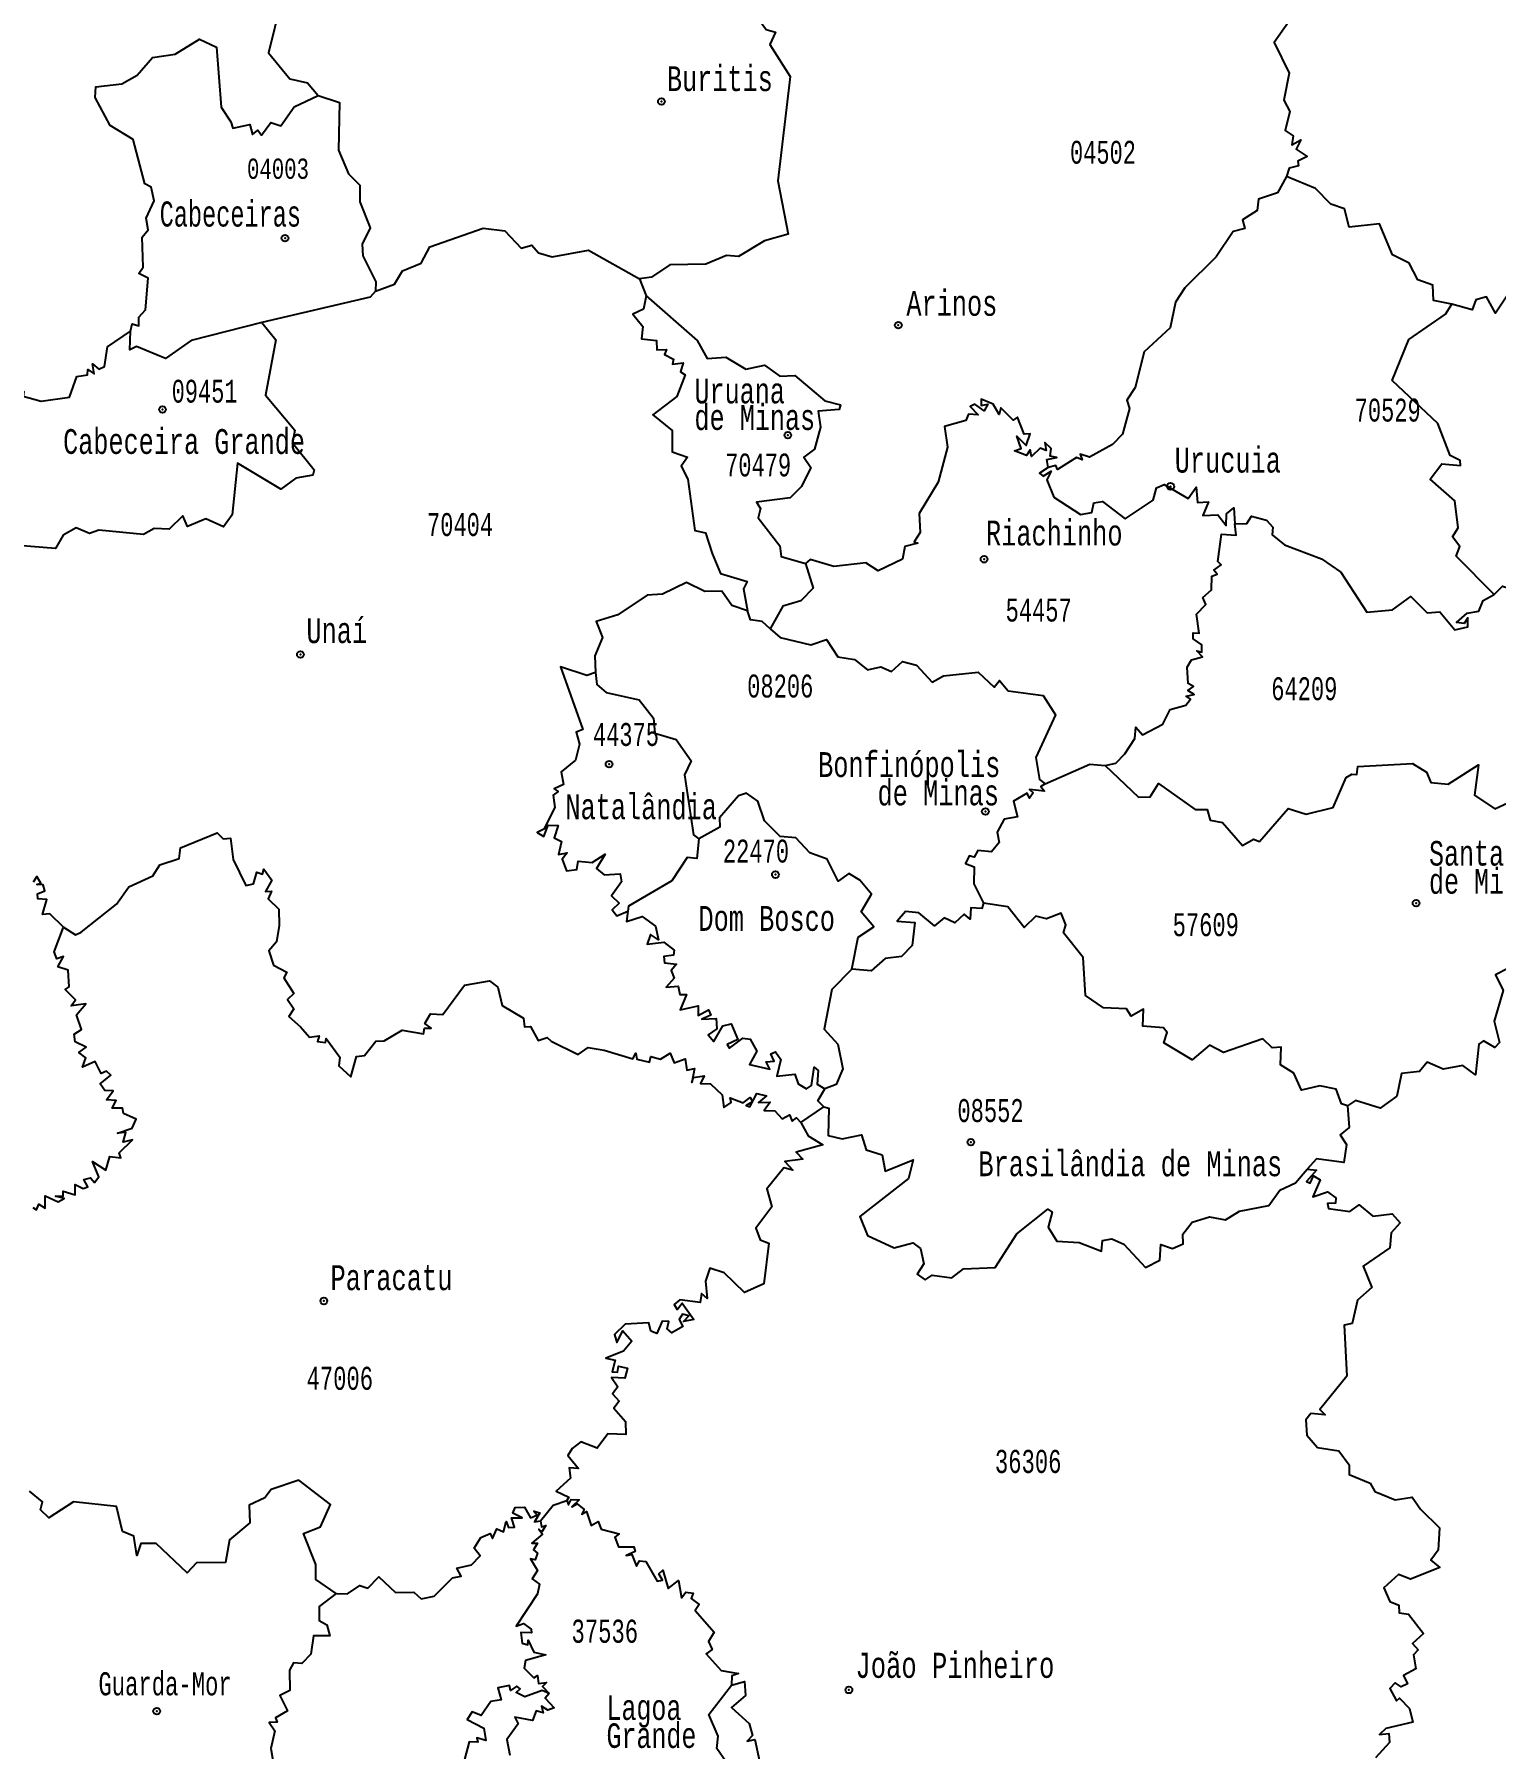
# Model space of a CAD drawing. Header units: millimetres. Extents: x 9851 to 10267, y 23387 to 23778.
# Drawn here: x 10118.13 to 10137.68, y 23546.58 to 23569.51 of the extents above; entities that cross this region are included whole.
import ezdxf
from ezdxf.enums import TextEntityAlignment as Align

# ---------------------------------------------------------------- set-up
doc = ezdxf.new("R2010")
doc.units = ezdxf.units.MM
doc.layers.add('3', color=7, linetype='Continuous')
doc.styles.add('MONOTXT', font='MONOTXT', dxfattribs={"height": 0.2})

# ---------------------------------------------------------------- blocks, each defined once
blk = doc.blocks.new('SEDE')
at = {"layer": '3', "color": 7, "linetype": 'Continuous'}
blk.add_circle((0, 0), 0.00451, dxfattribs=at)

msp = doc.modelspace()

# ---------------------------------------------------------------- linework, layer by layer
at = {"color": 7, "linetype": 'Continuous'}
for p, q in [((10126.225, 23566.246), (10126.315, 23566.015)), ((10128.384, 23554.96), (10128.692, 23555.168))]:
    msp.add_line(p, q, dxfattribs=at)
for points in [[(10122.02, 23571.943), (10122.397, 23571.531), (10122.277, 23571.329), (10122.062, 23571.182), (10122.262, 23571.065), (10121.637, 23570.681), (10121.463, 23570.397), (10121.428, 23569.934), (10121.266, 23569.269), (10121.548, 23568.917), (10121.786, 23568.865), (10121.93, 23568.695)], [(10133.215, 23570.765), (10133.399, 23570.393), (10134.089, 23570.584), (10134.746, 23570.372), (10134.868, 23569.794), (10134.908, 23569.675), (10134.713, 23569.405), (10134.915, 23568.996), (10134.845, 23568.633), (10134.923, 23568.481), (10134.86, 23568.229), (10134.967, 23568.157), (10134.949, 23568.036), (10135.073, 23568.104), (10135.008, 23567.977), (10135.154, 23567.881), (10135.032, 23567.818), (10135.042, 23567.754), (10134.915, 23567.725), (10134.88, 23567.611)], [(10127.877, 23570.668), (10127.802, 23570.398), (10127.881, 23570.345), (10127.964, 23570.392), (10127.933, 23570.172), (10128.003, 23570.039), (10127.931, 23570.039), (10128.038, 23569.965), (10127.903, 23569.857), (10127.933, 23569.752), (10127.821, 23569.713), (10127.922, 23569.577), (10128.046, 23569.544), (10127.971, 23569.378), (10128.24, 23568.952), (10128.076, 23567.556), (10128.213, 23566.842), (10127.897, 23566.75), (10127.55, 23566.542), (10127.39, 23566.555), (10127.112, 23566.441), (10126.63, 23566.432), (10126.385, 23566.266), (10126.225, 23566.246)], [(10119.417, 23565.546), (10119.442, 23565.644), (10119.532, 23565.613), (10119.532, 23565.733), (10119.62, 23565.828), (10119.656, 23566.252), (10119.531, 23566.317), (10119.588, 23566.399), (10119.574, 23566.802), (10119.656, 23566.898), (10119.63, 23567.057), (10119.737, 23567.285), (10119.696, 23567.47), (10119.611, 23567.515), (10119.453, 23568.106), (10119.148, 23568.296), (10118.946, 23568.669), (10118.955, 23568.814), (10119.301, 23568.851), (10119.506, 23568.967), (10119.714, 23569.206), (10120.016, 23569.25), (10120.34, 23569.448), (10120.57, 23569.342), (10120.632, 23568.541), (10120.762, 23568.344), (10120.785, 23568.259), (10121.013, 23568.308), (10121.051, 23568.174), (10121.123, 23568.234), (10121.169, 23568.164), (10121.295, 23568.336), (10121.431, 23568.292), (10121.608, 23568.545), (10121.93, 23568.695)], [(10121.93, 23568.695), (10122.213, 23568.601), (10122.199, 23567.966), (10122.332, 23567.65), (10122.485, 23567.497), (10122.484, 23567.275), (10122.625, 23566.924), (10122.517, 23566.707), (10122.524, 23566.55), (10122.702, 23566.202), (10122.695, 23566.077)], [(10134.88, 23567.611), (10134.758, 23567.393), (10134.507, 23567.31), (10134.486, 23567.159), (10134.292, 23567.032), (10134.324, 23566.919), (10134.167, 23566.879), (10133.939, 23566.537), (10133.52, 23566.125), (10133.395, 23565.931), (10133.324, 23565.587), (10132.975, 23565.269), (10132.856, 23564.791), (10132.745, 23564.623), (10132.778, 23564.509), (10132.688, 23564.165), (10132.554, 23564.029), (10132.243, 23563.86), (10132.122, 23563.898), (10132.146, 23563.822), (10132.073, 23563.854), (10131.815, 23563.695), (10131.796, 23563.745), (10131.69, 23563.721)], [(10137.09, 23565.906), (10136.844, 23565.955), (10136.837, 23566.157), (10136.635, 23566.232), (10136.522, 23566.453), (10136.298, 23566.567), (10136.124, 23566.979), (10135.72, 23566.934), (10135.657, 23567.178), (10135.473, 23567.242), (10135.269, 23567.453), (10134.88, 23567.611)], [(10122.695, 23566.077), (10122.948, 23566.172), (10123.055, 23566.349), (10123.304, 23566.452), (10123.422, 23566.67), (10124.135, 23566.922), (10124.423, 23566.884), (10124.645, 23566.656), (10124.788, 23566.695), (10124.876, 23566.592), (10125.06, 23566.536), (10125.545, 23566.628), (10126.225, 23566.246)], [(10138.434, 23566.337), (10138.098, 23566.166), (10138.025, 23566.013), (10137.941, 23565.976), (10137.843, 23566.039), (10137.675, 23565.783), (10137.553, 23566.002), (10137.413, 23565.962), (10137.361, 23565.828), (10137.09, 23565.906)], [(10122.695, 23566.077), (10122.625, 23565.999), (10121.175, 23565.659)], [(10126.315, 23566.015), (10126.281, 23565.84), (10126.137, 23565.773), (10126.27, 23565.606), (10126.254, 23565.443), (10126.453, 23565.418), (10126.456, 23565.293), (10126.589, 23565.297), (10126.561, 23565.232), (10126.679, 23565.169), (10126.666, 23565.103), (10126.809, 23565.118), (10126.773, 23565.001), (10126.835, 23564.961), (10126.724, 23564.672), (10126.405, 23564.425), (10126.663, 23564.217), (10126.665, 23563.93), (10126.87, 23563.859), (10126.785, 23563.739), (10126.874, 23563.563), (10126.968, 23562.876), (10127.107, 23562.848), (10127.197, 23562.568), (10127.31, 23562.303), (10127.665, 23562.197), (10127.618, 23562.097), (10127.67, 23561.805)], [(10126.315, 23566.015), (10126.997, 23565.417), (10127.13, 23565.178), (10127.38, 23565.196), (10127.65, 23565.037), (10127.897, 23565.087), (10128.102, 23564.943), (10128.302, 23564.953), (10128.703, 23564.614), (10128.913, 23564.56), (10128.896, 23564.495), (10128.615, 23564.473), (10128.649, 23564.26), (10128.565, 23563.965), (10128.426, 23563.857), (10128.518, 23563.718), (10128.391, 23563.465), (10128.241, 23563.314), (10127.79, 23563.258), (10127.845, 23563.172), (10127.815, 23563.045), (10128.103, 23562.672), (10128.119, 23562.528), (10128.445, 23562.435)], [(10137.659, 23562.023), (10137.149, 23562.536), (10137.199, 23562.662), (10137.1, 23562.793), (10137.174, 23562.914), (10137.129, 23563.276), (10136.8, 23563.563), (10136.957, 23563.768), (10137.206, 23563.748), (10137.203, 23563.812), (10137.07, 23563.881), (10136.904, 23564.307), (10136.293, 23564.883), (10136.517, 23565.432), (10137.005, 23565.773), (10137.09, 23565.906)], [(10117.666, 23564.436), (10117.658, 23564.496), (10117.772, 23564.531), (10117.764, 23564.63), (10117.991, 23564.735), (10117.983, 23564.676), (10118.222, 23564.608), (10118.601, 23564.662), (10118.699, 23564.937), (10118.845, 23564.958), (10118.848, 23565.03), (10118.933, 23564.975), (10118.912, 23565.106), (10118.995, 23565.036), (10119.069, 23565.07), (10119.11, 23565.335), (10119.417, 23565.546)], [(10121.175, 23565.659), (10121.362, 23565.427), (10121.223, 23564.688), (10121.618, 23564.218), (10121.583, 23564.051), (10121.874, 23563.689), (10121.856, 23563.616), (10121.631, 23563.577), (10121.427, 23563.431), (10120.848, 23563.776), (10120.78, 23563.087), (10120.663, 23562.925), (10120.427, 23563.032), (10120.181, 23562.931), (10120.117, 23563.072), (10119.935, 23562.897), (10119.736, 23562.904), (10119.594, 23562.823), (10118.993, 23562.882), (10118.87, 23562.838), (10118.691, 23562.913), (10118.52, 23562.813), (10118.415, 23562.635), (10117.919, 23562.678)], [(10121.175, 23565.659), (10120.228, 23565.418), (10119.887, 23565.179), (10119.499, 23565.337), (10119.411, 23565.295), (10119.417, 23565.546)], [(10131.69, 23563.721), (10131.675, 23563.829), (10131.81, 23563.856), (10131.719, 23563.873), (10131.733, 23563.976), (10131.648, 23564.056), (10131.664, 23563.947), (10131.583, 23563.978), (10131.468, 23563.868), (10131.45, 23563.958), (10131.403, 23563.881), (10131.24, 23563.944), (10131.331, 23563.976), (10131.273, 23564.141), (10131.4, 23564.013), (10131.451, 23564.17), (10131.37, 23564.164), (10131.284, 23564.394), (10131.222, 23564.355), (10131.057, 23564.52), (10131.035, 23564.427), (10130.956, 23564.567), (10130.794, 23564.634), (10130.798, 23564.55), (10130.885, 23564.567), (10130.837, 23564.48), (10130.712, 23564.567), (10130.647, 23564.536), (10130.755, 23564.424), (10130.627, 23564.433), (10130.592, 23564.351), (10130.305, 23564.27), (10130.344, 23563.992), (10130.219, 23563.524), (10129.966, 23563.106), (10129.981, 23562.849), (10129.9, 23562.725), (10129.949, 23562.707), (10129.774, 23562.663), (10129.742, 23562.492), (10129.42, 23562.34), (10129.252, 23562.443), (10128.825, 23562.396), (10128.508, 23562.491), (10128.445, 23562.435)], [(10137.659, 23562.023), (10137.77, 23562.131), (10137.968, 23562.071), (10138.427, 23562.143), (10138.484, 23562.376), (10138.757, 23562.473), (10139.062, 23562.773), (10139.036, 23562.856), (10139.002, 23562.767), (10138.959, 23562.79), (10138.905, 23563.073), (10139.015, 23563.205), (10139.295, 23563.148), (10139.71, 23563.269), (10139.722, 23563.379), (10139.544, 23563.388), (10139.758, 23563.464), (10139.661, 23563.519), (10139.725, 23563.634), (10139.647, 23563.743), (10139.71, 23563.848), (10139.847, 23563.575), (10139.948, 23563.564)], [(10131.69, 23563.721), (10131.575, 23563.645), (10131.627, 23563.606), (10131.731, 23563.673), (10131.675, 23563.555), (10131.768, 23563.325), (10132.125, 23563.092), (10132.278, 23563.12), (10132.303, 23563.249), (10132.417, 23563.264), (10132.722, 23563.035), (10133.097, 23563.283), (10133.142, 23563.447), (10133.242, 23563.492), (10133.565, 23563.304), (10133.67, 23563.455), (10133.689, 23563.254), (10133.837, 23563.263), (10133.759, 23563.077), (10133.961, 23563.088), (10134.071, 23562.943), (10134.078, 23563.102), (10134.174, 23563.179), (10134.189, 23562.967)], [(10132.453, 23559.733), (10132.597, 23559.766), (10132.717, 23559.892), (10132.85, 23560.094), (10132.865, 23560.245), (10132.955, 23560.143), (10133.227, 23560.288), (10133.324, 23560.484), (10133.535, 23560.542), (10133.595, 23560.62), (10133.538, 23560.663), (10133.643, 23560.683), (10133.56, 23560.736), (10133.635, 23560.79), (10133.563, 23560.832), (10133.549, 23561.05), (10133.609, 23561.147), (10133.758, 23561.187), (10133.681, 23561.266), (10133.748, 23561.25), (10133.749, 23561.346), (10133.632, 23561.427), (10133.632, 23561.507), (10133.712, 23561.505), (10133.677, 23561.759), (10133.801, 23561.889), (10133.76, 23561.98), (10133.875, 23562.084), (10133.882, 23562.267), (10133.951, 23562.294), (10133.906, 23562.349), (10134.008, 23562.416), (10133.961, 23562.462), (10134.011, 23562.828), (10134.205, 23562.815), (10134.189, 23562.967)], [(10134.189, 23562.967), (10134.347, 23562.973), (10134.411, 23563.067), (10134.612, 23563.017), (10134.697, 23562.92), (10134.688, 23562.821), (10134.852, 23562.684), (10135.349, 23562.498), (10135.606, 23562.319), (10135.955, 23561.783), (10136.297, 23561.817), (10136.544, 23561.996), (10136.759, 23561.775), (10136.932, 23561.791), (10137.129, 23561.547), (10137.305, 23561.588), (10137.305, 23561.709), (10137.257, 23561.633), (10137.154, 23561.645), (10137.298, 23561.77), (10137.453, 23561.797), (10137.512, 23561.942), (10137.659, 23562.023)], [(10128.445, 23562.435), (10128.547, 23562.107), (10128.383, 23561.937), (10128.145, 23561.866), (10127.973, 23561.56)], [(10127.67, 23561.805), (10127.459, 23561.874), (10127.328, 23562.064), (10127.098, 23562.06), (10126.857, 23562.18), (10126.532, 23562.027), (10126.329, 23562.012), (10125.938, 23561.75), (10125.645, 23561.659), (10125.732, 23561.444), (10125.627, 23561.202), (10125.639, 23560.98)], [(10127.973, 23561.56), (10127.867, 23561.659), (10127.71, 23561.681), (10127.67, 23561.805)], [(10127.973, 23561.56), (10128.107, 23561.444), (10128.52, 23561.348), (10128.726, 23561.421), (10128.879, 23561.189), (10129.1, 23561.152), (10129.274, 23561.015), (10129.454, 23561.054), (10129.596, 23560.992), (10129.742, 23561.125), (10129.931, 23561.074), (10130.142, 23560.847), (10130.294, 23560.932), (10130.757, 23560.981), (10130.97, 23560.783), (10131.04, 23560.869), (10131.156, 23560.732), (10131.624, 23560.672), (10131.789, 23560.41), (10131.528, 23559.842), (10131.576, 23559.545), (10131.652, 23559.489)], [(10125.639, 23560.98), (10125.521, 23560.938), (10125.168, 23561.054), (10125.469, 23560.216), (10125.378, 23560.179), (10125.425, 23560.021), (10125.372, 23559.807), (10125.177, 23559.648), (10125.209, 23559.482), (10125.086, 23559.423), (10125.138, 23559.386), (10125.072, 23559.336), (10125.092, 23559.172), (10124.948, 23558.884), (10124.856, 23558.839), (10124.945, 23558.783), (10125.005, 23558.938), (10125.14, 23558.933), (10125.084, 23558.766), (10125.184, 23558.719), (10125.144, 23558.545), (10125.26, 23558.566), (10125.194, 23558.48), (10125.251, 23558.324), (10125.387, 23558.341), (10125.407, 23558.455), (10125.594, 23558.436), (10125.765, 23558.549), (10125.652, 23558.354), (10125.755, 23558.271), (10125.967, 23558.287), (10125.985, 23558.18), (10125.853, 23557.991), (10125.956, 23557.893), (10125.862, 23557.805), (10125.925, 23557.721), (10126.072, 23557.784)], [(10125.639, 23560.98), (10125.657, 23560.816), (10125.779, 23560.711), (10126.223, 23560.613), (10126.415, 23560.365), (10126.433, 23560.167), (10126.717, 23560.083), (10126.919, 23559.795), (10126.829, 23559.609), (10126.948, 23558.805), (10127.02, 23558.754)], [(10131.652, 23559.489), (10132.251, 23559.751), (10132.453, 23559.733)], [(10132.453, 23559.733), (10132.901, 23559.312), (10133.058, 23559.315), (10133.169, 23559.491), (10133.656, 23559.146), (10133.82, 23559.146), (10133.86, 23559.002), (10134.024, 23558.972), (10134.289, 23558.664), (10134.437, 23558.75), (10134.518, 23558.717), (10134.902, 23559.157), (10135.142, 23559.084), (10135.505, 23559.17), (10135.679, 23559.573), (10135.755, 23559.617), (10135.822, 23559.614), (10135.834, 23559.719), (10136.563, 23559.76), (10136.754, 23559.644), (10136.811, 23559.506), (10137.044, 23559.483), (10137.447, 23559.742), (10137.393, 23559.335), (10137.666, 23559.155), (10138.13, 23559.368)], [(10131.652, 23559.489), (10131.593, 23559.453), (10131.644, 23559.391), (10131.443, 23559.411), (10131.493, 23559.369), (10131.444, 23559.295), (10131.409, 23559.362), (10131.229, 23559.256), (10131.28, 23559.048), (10131.102, 23559.015), (10131.011, 23558.841), (10131.038, 23558.705), (10130.932, 23558.578), (10130.75, 23558.597), (10130.704, 23558.51), (10130.636, 23558.527), (10130.588, 23558.423), (10130.702, 23558.379), (10130.696, 23558.15), (10130.826, 23557.892)], [(10129.068, 23557.009), (10129.152, 23557.436), (10129.359, 23557.576), (10129.193, 23557.777), (10129.329, 23558.013), (10129.172, 23558.202), (10129.028, 23558.288), (10128.882, 23558.185), (10128.737, 23558.479), (10128.506, 23558.567), (10128.318, 23558.768), (10128.106, 23558.783), (10127.898, 23558.995), (10127.807, 23559.257), (10127.659, 23559.362), (10127.55, 23559.326), (10127.296, 23559.036), (10127.302, 23558.909), (10127.02, 23558.754)], [(10118.522, 23557.57), (10118.685, 23557.471), (10118.758, 23557.504), (10119.232, 23557.881), (10119.397, 23558.113), (10119.716, 23558.257), (10119.812, 23558.403), (10120.07, 23558.492), (10120.086, 23558.631), (10120.577, 23558.833), (10120.659, 23558.751), (10120.757, 23558.76), (10120.79, 23558.478), (10120.96, 23558.128), (10121.065, 23558.151), (10121.11, 23558.307), (10121.186, 23558.28), (10121.202, 23558.346), (10121.31, 23558.2), (10121.223, 23558.05), (10121.303, 23558.055), (10121.258, 23557.949), (10121.401, 23557.812), (10121.405, 23557.592), (10121.37, 23557.377), (10121.269, 23557.257), (10121.332, 23557.062), (10121.51, 23556.97), (10121.47, 23556.895), (10121.605, 23556.683), (10121.517, 23556.602), (10121.604, 23556.477), (10121.536, 23556.375), (10121.693, 23556.238), (10121.811, 23556.099), (10121.941, 23556.117), (10121.918, 23556.044), (10122.026, 23556.027), (10122.034, 23556.084), (10122.219, 23555.832), (10122.205, 23555.718), (10122.366, 23555.568), (10122.442, 23555.843), (10122.548, 23555.857), (10122.701, 23556.047), (10122.811, 23556.05), (10123.051, 23556.194), (10123.338, 23556.143), (10123.352, 23556.22), (10123.441, 23556.22), (10123.354, 23556.285), (10123.432, 23556.414), (10123.598, 23556.401), (10123.886, 23556.794), (10124.219, 23556.853), (10124.333, 23556.77), (10124.391, 23556.523), (10124.676, 23556.352), (10124.687, 23556.239), (10124.768, 23556.242), (10124.869, 23556.056), (10124.99, 23556.094), (10125.044, 23556.046), (10125.408, 23555.869), (10125.541, 23555.963), (10125.753, 23555.926), (10126.135, 23555.808), (10126.176, 23555.885), (10126.191, 23555.805), (10126.359, 23555.767), (10126.378, 23555.841), (10126.509, 23555.804), (10126.638, 23555.887), (10126.691, 23555.755), (10126.839, 23555.809), (10126.861, 23555.657), (10126.96, 23555.683), (10126.927, 23555.494), (10126.95, 23555.56), (10127.092, 23555.584), (10127.041, 23555.479), (10127.176, 23555.474), (10127.33, 23555.327), (10127.352, 23555.159), (10127.452, 23555.225), (10127.44, 23555.288), (10127.614, 23555.222), (10127.708, 23555.295), (10127.737, 23555.234), (10127.653, 23555.186), (10127.703, 23555.167), (10127.796, 23555.347), (10127.923, 23555.314), (10127.818, 23555.225), (10127.974, 23555.231), (10127.893, 23555.12), (10128.038, 23555.116), (10128.134, 23555.006), (10128.234, 23555.06), (10128.268, 23554.976), (10128.328, 23555.021), (10128.384, 23554.96)], [(10127.02, 23558.754), (10126.991, 23558.491), (10126.865, 23558.504), (10126.658, 23558.193), (10126.08, 23557.851), (10126.072, 23557.784)], [(10118.522, 23557.57), (10118.341, 23557.752), (10118.242, 23557.742), (10118.299, 23557.941), (10118.178, 23557.95), (10118.173, 23558.016), (10118.272, 23558.057), (10118.249, 23558.137), (10118.167, 23558.142), (10118.218, 23558.16), (10118.165, 23558.247), (10118.117, 23558.174)], [(10130.826, 23557.892), (10130.804, 23557.823), (10130.658, 23557.831), (10130.647, 23557.677), (10130.57, 23557.747), (10130.444, 23557.63), (10130.3, 23557.697), (10130.17, 23557.589), (10129.961, 23557.762), (10129.785, 23557.781), (10129.673, 23557.653), (10129.908, 23557.635), (10129.873, 23557.326), (10129.73, 23557.179), (10129.512, 23557.154), (10129.323, 23556.986), (10129.068, 23557.009)], [(10135.694, 23555.182), (10135.615, 23555.21), (10135.546, 23555.405), (10135.325, 23555.447), (10135.079, 23555.392), (10134.979, 23555.619), (10134.798, 23555.729), (10134.807, 23555.966), (10134.686, 23555.956), (10134.561, 23556.079), (10134.035, 23555.894), (10133.849, 23555.995), (10133.619, 23555.799), (10133.238, 23556.024), (10133.282, 23556.164), (10133.235, 23556.226), (10132.957, 23556.247), (10132.967, 23556.474), (10132.801, 23556.379), (10132.741, 23556.477), (10132.433, 23556.491), (10132.19, 23556.659), (10132.16, 23557.167), (10131.898, 23557.495), (10131.93, 23557.602), (10131.864, 23557.757), (10131.669, 23557.682), (10131.529, 23557.718), (10131.369, 23557.567), (10131.152, 23557.842), (10130.826, 23557.892)], [(10126.072, 23557.784), (10126.052, 23557.649), (10126.26, 23557.715), (10126.439, 23557.583), (10126.479, 23557.402), (10126.374, 23557.472), (10126.327, 23557.346), (10126.55, 23557.37), (10126.692, 23557.263), (10126.68, 23557.195), (10126.553, 23557.177), (10126.56, 23557.095), (10126.72, 23557.075), (10126.649, 23556.993), (10126.692, 23556.888), (10126.585, 23556.767), (10126.743, 23556.781), (10126.765, 23556.669), (10126.856, 23556.67), (10126.77, 23556.464), (10127.013, 23556.519), (10127.009, 23556.388), (10127.15, 23556.467), (10127.182, 23556.394), (10127.058, 23556.341), (10127.253, 23556.348), (10127.261, 23556.213), (10127.146, 23556.131), (10127.221, 23556.044), (10127.339, 23556.251), (10127.451, 23556.28), (10127.54, 23556.069), (10127.398, 23556.003), (10127.429, 23555.955), (10127.61, 23556.086), (10127.705, 23556.075), (10127.795, 23555.911), (10127.698, 23555.734), (10127.969, 23555.672), (10127.922, 23555.771), (10128.026, 23555.777), (10127.985, 23555.877), (10128.047, 23555.904), (10128.117, 23555.802), (10128.065, 23555.58), (10128.302, 23555.604), (10128.348, 23555.478), (10128.462, 23555.411), (10128.527, 23555.453), (10128.563, 23555.7), (10128.617, 23555.652), (10128.602, 23555.473), (10128.705, 23555.409)], [(10118.112, 23553.821), (10118.163, 23553.789), (10118.191, 23553.865), (10118.275, 23553.811), (10118.279, 23553.979), (10118.449, 23553.898), (10118.533, 23553.941), (10118.415, 23553.973), (10118.519, 23553.971), (10118.519, 23554.04), (10118.68, 23553.993), (10118.678, 23554.128), (10118.785, 23554.077), (10118.846, 23554.1), (10118.794, 23554.196), (10118.882, 23554.22), (10118.935, 23554.157), (10118.995, 23554.231), (10118.912, 23554.437), (10119.087, 23554.322), (10119.141, 23554.503), (10119.288, 23554.484), (10119.267, 23554.555), (10119.444, 23554.726), (10119.319, 23554.694), (10119.355, 23554.825), (10119.244, 23554.816), (10119.441, 23554.881), (10119.495, 23555.002), (10119.323, 23555.078), (10119.313, 23555.151), (10119.173, 23555.15), (10119.228, 23555.253), (10119.096, 23555.26), (10119.187, 23555.383), (10119.073, 23555.385), (10119.014, 23555.477), (10119.156, 23555.591), (10119.097, 23555.647), (10119.028, 23555.612), (10118.947, 23555.773), (10118.778, 23555.697), (10118.822, 23555.822), (10118.727, 23555.893), (10118.825, 23555.966), (10118.679, 23556.036), (10118.663, 23556.142), (10118.764, 23556.201), (10118.697, 23556.398), (10118.821, 23556.544), (10118.627, 23556.517), (10118.682, 23556.598), (10118.546, 23556.739), (10118.6, 23556.775), (10118.584, 23556.996), (10118.447, 23557.043), (10118.522, 23557.178), (10118.435, 23557.146), (10118.397, 23557.243), (10118.522, 23557.57)], [(10129.068, 23557.009), (10128.797, 23556.739), (10128.694, 23556.209), (10128.878, 23556.007), (10128.947, 23555.675), (10128.857, 23555.468), (10128.705, 23555.409)], [(10137.851, 23557.022), (10137.677, 23556.933), (10137.778, 23556.725), (10137.656, 23556.313), (10137.727, 23556.028), (10137.668, 23555.961), (10137.513, 23556.051), (10137.454, 23556.005), (10137.408, 23555.597), (10137.239, 23555.723), (10136.977, 23555.674), (10136.761, 23555.764), (10136.658, 23555.64), (10136.419, 23555.612), (10136.354, 23555.313), (10136.133, 23555.152), (10135.803, 23555.252), (10135.694, 23555.182)], [(10128.692, 23555.168), (10128.611, 23555.248), (10128.705, 23555.409)], [(10128.692, 23555.168), (10128.758, 23555.151), (10128.749, 23554.785), (10128.935, 23554.74), (10129.196, 23554.794), (10129.259, 23554.594), (10129.474, 23554.528), (10129.512, 23554.308), (10129.885, 23554.458), (10129.825, 23554.208), (10129.175, 23553.7), (10129.277, 23553.446), (10129.634, 23553.281), (10129.882, 23553.35), (10129.984, 23553.272), (10130.029, 23553.07), (10129.94, 23552.932), (10130.046, 23552.854), (10130.139, 23552.916), (10130.403, 23552.881), (10130.56, 23553.001), (10130.984, 23553.018), (10131.274, 23553.471), (10131.687, 23553.799), (10131.746, 23553.757), (10131.69, 23553.559), (10131.808, 23553.373), (10132.108, 23553.353), (10132.407, 23553.238), (10132.42, 23553.382), (10132.545, 23553.403), (10132.703, 23553.329), (10132.996, 23553.021), (10133.187, 23553.117), (10133.198, 23553.326), (10133.357, 23553.274), (10133.497, 23553.336), (10133.495, 23553.467), (10133.619, 23553.626), (10133.852, 23553.695), (10134.066, 23553.658), (10134.25, 23553.774), (10134.643, 23553.85), (10134.792, 23554.053), (10135, 23554.152), (10135.154, 23554.334)], [(10135.694, 23555.182), (10135.718, 23554.892), (10135.599, 23554.792), (10135.68, 23554.666), (10135.648, 23554.425), (10135.282, 23554.471), (10135.154, 23554.334)], [(10128.384, 23554.96), (10128.482, 23554.78), (10128.68, 23554.66), (10128.321, 23554.562), (10128.409, 23554.468), (10128.172, 23554.435), (10128.276, 23554.319), (10128.157, 23554.352), (10127.93, 23554.073), (10127.997, 23553.829), (10127.784, 23553.544), (10127.839, 23553.387), (10127.955, 23553.344), (10127.89, 23552.799), (10127.632, 23552.684), (10127.359, 23552.948), (10127.168, 23553.012), (10127.108, 23552.836), (10127.133, 23552.606), (10127.054, 23552.672), (10127.037, 23552.551), (10126.764, 23552.585), (10126.689, 23552.522), (10126.728, 23552.459), (10126.799, 23552.54), (10126.953, 23552.322), (10126.815, 23552.295), (10126.886, 23552.374), (10126.803, 23552.394), (10126.757, 23552.323), (10126.807, 23552.231), (10126.659, 23552.143), (10126.598, 23552.197), (10126.62, 23552.296), (10126.531, 23552.303), (10126.458, 23552.134), (10126.378, 23552.166), (10126.349, 23552.28), (10126.036, 23552.26), (10125.89, 23552.122), (10125.923, 23552.015), (10126.005, 23552.172), (10126.124, 23552.033), (10126.011, 23551.9), (10125.776, 23551.806), (10125.899, 23551.781), (10125.862, 23551.625), (10125.93, 23551.619), (10125.947, 23551.698), (10126.067, 23551.671), (10126.031, 23551.538), (10125.85, 23551.546), (10125.938, 23551.421), (10125.863, 23551.33), (10125.956, 23551.229), (10125.883, 23551.136), (10126.04, 23550.96), (10126.044, 23550.786), (10125.801, 23550.796), (10125.661, 23550.603), (10125.442, 23550.689), (10125.324, 23550.597), (10125.267, 23550.502), (10125.411, 23550.329), (10125.286, 23550.339), (10125.304, 23550.2), (10125.113, 23550.025), (10125.279, 23549.946), (10125.254, 23549.901)], [(10135.154, 23554.334), (10135.279, 23554.319), (10135.145, 23554.168), (10135.195, 23554.148), (10135.242, 23554.245), (10135.332, 23554.193), (10135.232, 23553.963), (10135.43, 23554.031), (10135.54, 23553.949), (10135.537, 23553.878), (10135.426, 23553.875), (10135.443, 23553.806), (10135.726, 23553.766), (10135.853, 23553.859), (10136.036, 23553.706), (10136.293, 23553.739), (10136.399, 23553.617), (10136.28, 23553.483), (10136.263, 23553.281), (10135.907, 23553.036), (10136.023, 23552.751), (10135.83, 23552.58), (10135.756, 23552.271), (10135.649, 23552.249), (10135.687, 23551.566), (10135.326, 23551.118), (10135.396, 23551.046), (10135.204, 23551.067), (10135.137, 23550.983), (10135.151, 23550.775), (10135.293, 23550.612), (10135.58, 23550.566), (10135.719, 23550.38), (10135.72, 23550.248), (10135.997, 23550.133), (10136.06, 23550.024), (10136.332, 23549.909), (10136.562, 23549.949), (10136.67, 23549.787), (10136.926, 23549.535), (10136.908, 23549.238), (10136.81, 23549.104), (10136.931, 23549.008), (10136.536, 23548.85), (10136.376, 23548.914), (10136.181, 23548.733), (10136.26, 23548.55), (10136.384, 23548.504), (10136.387, 23548.4), (10136.511, 23548.38), (10136.71, 23548.121), (10136.567, 23547.989), (10136.64, 23547.903), (10136.58, 23547.838), (10136.611, 23547.649), (10136.445, 23547.562), (10136.496, 23547.449), (10136.413, 23547.411), (10136.333, 23547.464), (10136.263, 23547.387), (10136.35, 23547.221), (10136.393, 23547.256), (10136.524, 23547.12), (10136.571, 23546.938), (10136.208, 23546.851), (10136.123, 23546.77), (10136.248, 23546.785), (10136.256, 23546.664), (10136.068, 23546.459)], [(10122.17, 23548.657), (10121.897, 23548.846), (10121.897, 23549.047), (10121.731, 23549.459), (10121.961, 23549.552), (10122.093, 23549.85), (10121.668, 23550.173), (10121.3, 23550.051), (10121.217, 23549.937), (10121.005, 23549.842), (10121.014, 23549.603), (10120.742, 23549.375), (10120.688, 23549.071), (10120.301, 23549.068), (10120.175, 23548.933), (10119.76, 23549.326), (10119.555, 23549.327), (10119.501, 23549.167), (10119.465, 23549.424), (10119.312, 23549.487), (10119.233, 23549.823), (10118.654, 23549.885), (10118.327, 23549.67), (10118.215, 23549.777), (10118.241, 23549.884), (10118.068, 23550.025)], [(10124.902, 23549.632), (10125.07, 23549.838), (10125.254, 23549.901)], [(10125.254, 23549.901), (10125.275, 23549.844), (10125.311, 23549.916), (10125.42, 23549.909), (10125.321, 23549.818), (10125.393, 23549.856), (10125.484, 23549.78), (10125.456, 23549.718), (10125.517, 23549.756), (10125.58, 23549.566), (10125.675, 23549.623), (10125.715, 23549.519), (10125.953, 23549.456), (10125.895, 23549.413), (10125.944, 23549.281), (10126.152, 23549.283), (10126.167, 23549.218), (10126.048, 23549.165), (10126.123, 23549.181), (10126.186, 23549.022), (10126.225, 23549.094), (10126.309, 23549.088), (10126.461, 23548.823), (10126.536, 23548.838), (10126.484, 23548.92), (10126.537, 23548.97), (10126.609, 23548.724), (10126.748, 23548.832), (10126.787, 23548.599), (10126.848, 23548.675), (10126.946, 23548.664), (10126.918, 23548.592), (10127.026, 23548.513), (10126.973, 23548.432), (10127.227, 23548.141), (10127.149, 23548.014), (10127.2, 23547.909), (10127.12, 23547.852), (10127.32, 23547.63), (10127.552, 23547.586), (10127.462, 23547.558), (10127.456, 23547.431)], [(10122.17, 23548.657), (10122.321, 23548.656), (10122.486, 23548.767), (10122.593, 23548.731), (10122.739, 23548.883), (10122.963, 23548.671), (10123.208, 23548.674), (10123.305, 23548.585), (10123.48, 23548.622), (10123.725, 23548.87), (10123.841, 23548.89), (10123.782, 23548.996), (10123.98, 23549.042), (10124.093, 23549.163), (10124.015, 23549.264), (10124.104, 23549.408), (10124.229, 23549.463), (10124.262, 23549.395), (10124.319, 23549.522), (10124.408, 23549.481), (10124.445, 23549.62), (10124.476, 23549.539), (10124.553, 23549.544), (10124.515, 23549.67), (10124.657, 23549.671), (10124.531, 23549.733), (10124.565, 23549.81), (10124.688, 23549.813), (10124.77, 23549.669), (10124.855, 23549.707), (10124.812, 23549.758), (10124.893, 23549.736), (10124.824, 23549.619), (10124.902, 23549.632)], [(10124.902, 23549.632), (10124.917, 23549.552), (10124.973, 23549.566), (10124.919, 23549.484), (10124.878, 23549.518), (10124.93, 23549.453), (10124.788, 23549.333), (10124.86, 23549.33), (10124.807, 23549.243), (10124.86, 23549.196), (10124.829, 23549.107), (10124.768, 23549.122), (10124.86, 23548.965), (10124.79, 23548.855), (10124.888, 23548.782), (10124.86, 23548.652), (10124.576, 23548.222), (10124.675, 23548.258), (10124.779, 23548.179), (10124.783, 23548.133), (10124.638, 23548.138), (10124.659, 23547.995), (10124.733, 23547.971), (10124.737, 23548.035), (10124.812, 23547.874), (10124.973, 23547.836), (10124.702, 23547.763), (10124.682, 23547.658), (10124.813, 23547.529), (10124.86, 23547.56), (10124.876, 23547.456), (10124.982, 23547.468), (10124.928, 23547.416), (10125.017, 23547.321)], [(10122.17, 23548.657), (10121.942, 23548.483), (10121.942, 23548.297), (10122.044, 23548.237), (10122.085, 23548.092), (10121.865, 23548.092), (10121.83, 23547.848), (10121.708, 23547.723), (10121.598, 23547.73), (10121.546, 23547.633), (10121.55, 23547.36), (10121.418, 23547.295), (10121.52, 23547.089), (10121.357, 23546.993), (10121.38, 23546.937), (10121.272, 23546.931), (10121.347, 23546.823), (10121.294, 23546.587), (10121.342, 23546.32)], [(10125.017, 23547.321), (10124.926, 23547.36), (10124.691, 23547.277), (10124.578, 23547.333), (10124.631, 23547.385), (10124.585, 23547.417), (10124.501, 23547.36), (10124.486, 23547.427), (10124.331, 23547.396), (10124.375, 23547.236), (10124.238, 23547.212), (10124.109, 23547.025), (10123.988, 23547.076), (10123.921, 23546.973), (10124.143, 23546.856), (10124.17, 23546.693), (10124.05, 23546.729), (10124.066, 23546.671), (10123.949, 23546.672), (10123.885, 23546.436)], [(10125.017, 23547.321), (10124.964, 23547.26), (10125.085, 23547.131), (10125, 23547.096), (10124.917, 23547.153), (10124.94, 23547.062), (10124.843, 23547.088), (10124.794, 23546.96), (10124.56, 23547.003), (10124.604, 23546.915), (10124.45, 23546.704), (10124.494, 23546.495)], [(10124.589, 23545.109), (10124.738, 23545.112), (10125.067, 23544.906), (10125.037, 23545.107), (10125.103, 23545.15), (10125.774, 23544.928), (10125.978, 23545.123), (10126.179, 23545.069), (10126.358, 23545.316), (10126.506, 23545.283), (10126.623, 23545.411), (10126.672, 23545.382), (10126.708, 23545.513), (10126.843, 23545.622), (10126.883, 23545.865), (10126.686, 23546.048), (10126.621, 23546.387), (10127.132, 23546.336), (10127.189, 23545.988), (10127.39, 23546.397), (10127.262, 23546.587), (10127.28, 23546.751), (10127.155, 23547.039), (10127.456, 23547.431)], [(10127.456, 23547.431), (10127.631, 23547.482), (10127.643, 23547.296), (10127.455, 23547.135), (10127.693, 23546.92), (10127.737, 23546.758), (10127.665, 23546.682), (10127.769, 23546.705), (10127.881, 23546.189)]]:
    msp.add_lwpolyline(points, dxfattribs=at)
for p in [(10126.519, 23568.616), (10121.485, 23566.788), (10129.688, 23565.624), (10119.847, 23564.496), (10128.21, 23564.152), (10133.33, 23563.468), (10130.835, 23562.493), (10121.691, 23561.218), (10125.819, 23559.752), (10130.852, 23559.118), (10128.044, 23558.274), (10136.613, 23557.893), (10130.658, 23554.696), (10122.005, 23552.571), (10129.027, 23547.368), (10119.769, 23547.085)]:
    msp.add_point(p, dxfattribs=at)

# ---------------------------------------------------------------- block references
at = {"color": 7, "linetype": 'Continuous', "zscale": 10}
for p, xscale, yscale, rotation in [((10126.519, 23568.616), 10, 10, 0.9069075221874001), ((10121.485, 23566.788), 10, 10, 0.7975057862290976), ((10129.688, 23565.624), 9.999989137335627, 9.999989137335627, 0.9698825207983253), ((10119.847, 23564.496), 9.999986681823236, 9.999986681823236, 0.756414354484622), ((10128.21, 23564.152), 9.999986946261396, 9.999986946261396, 0.9370611652255852), ((10133.33, 23563.468), 9.999987242033137, 9.999987242033137, 1.045133370204572), ((10130.835, 23562.493), 10, 10, 0.9912283433654082), ((10121.691, 23561.218), 10.00001480980734, 10.00001480980734, 0.7881648259204371), ((10125.819, 23559.752), 10, 10, 0.877020711745872), ((10130.852, 23559.118), 10, 10, 0.9874936344377145), ((10128.044, 23558.274), 10, 10, 0.9237183442199818), ((10136.613, 23557.893), 10.00002283985448, 10.00002283985448, 1.11264306153599), ((10130.658, 23554.696), 10, 10, 0.9762849114420853), ((10122.005, 23552.571), 10.00001394049234, 10.00001394049234, 0.7681527227609174), ((10129.027, 23547.368), 9.999986707193685, 9.999986707193685, 0.9205170994234625), ((10119.769, 23547.085), 9.999982826272916, 9.999982826272916, 0.6913089839628029)]:
    msp.add_blockref('SEDE', p, dxfattribs=dict(at, xscale=xscale, yscale=yscale, rotation=rotation))

# ---------------------------------------------------------------- texts
at = {"color": 7, "linetype": 'Continuous', "style": 'MONOTXT'}
for s, height, width, p in [('Buritis', 0.3313, 0.705877, (10126.593, 23568.756)), ('Arinos', 0.3318, 0.705887, (10129.796, 23565.75)), ('70479', 0.3057, 0.666664, (10127.372, 23563.601)), ('Urucuia', 0.3321, 0.705882, (10133.385, 23563.652)), ('Riachinho', 0.3323, 0.705883, (10130.86, 23562.677)), ('Una%%237', 0.3325, 0.705884, (10121.771, 23561.372)), ('08552', 0.307, 0.666664, (10130.478, 23554.965))]:
    msp.add_text(s, height=height, dxfattribs=dict(at, width=width)).set_placement(p)
for s, height, rotation, width, p in [('04502', 0.3057, 360, 0.666661, (10132.425, 23567.937)), ('70529', 0.3062, 0, 0.666661, (10136.233, 23564.488)), ('54457', 0.3066, 360, 0.666667, (10131.565, 23561.811)), ('08206', 0.3068, 0, 0.666667, (10128.109, 23560.797)), ('64209', 0.3068, 0, 0.666661, (10135.118, 23560.761)), ('36306', 0.3085, 360, 0.666661, (10131.425, 23550.425))]:
    msp.add_text(s, height=height, rotation=rotation, dxfattribs=dict(at, width=width)).set_placement(p, align=Align.MIDDLE)
for s, height, width, p in [('04003', 0.2712, 0.705887, (10121.391, 23567.717)), ('70404', 0.3065, 0.666667, (10123.826, 23562.957)), ('57609', 0.3073, 0.666667, (10133.8, 23557.605)), ('47006', 0.3083, 0.666664, (10122.218, 23551.537)), ('37536', 0.3089, 0.666664, (10125.762, 23548.154))]:
    msp.add_text(s, height=height, dxfattribs=dict(at, width=width)).set_placement(p, align=Align.MIDDLE)
at = {"color": 7, "linetype": 'Continuous', "style": 'MONOTXT', "width": 0.649996}
msp.add_text('Cabeceiras', height=0.336, dxfattribs=at).set_placement((10121.699, 23566.943), align=Align.RIGHT)
at = {"color": 7, "linetype": 'Continuous', "style": 'MONOTXT'}
for s, height, rotation, width, p in [('09451', 0.3055, 360, 0.666667, (10119.969, 23564.588)), ('44375', 0.3062, 0, 0.666664, (10125.603, 23559.996)), ('22470', 0.3065, 0, 0.666667, (10127.342, 23558.436)), ('Santa F%%233 ', 0.32841, 359.9957, 0.705882, (10136.786, 23558.395)), ('de Minas', 0.3284, 359.9957, 0.705882, (10136.786, 23558.02)), ('Paracatu', 0.334, 360, 0.705885, (10122.093, 23552.716)), ('Jo%%227o Pinheiro', 0.33494, 0, 0.705877, (10129.115, 23547.53)), ('Lagoa ', 0.3283, 359.9976, 0.70588, (10125.784, 23546.967)), ('Grande', 0.3283, 359.9976, 0.70588, (10125.784, 23546.593))]:
    msp.add_text(s, height=height, rotation=rotation, dxfattribs=dict(at, width=width)).set_placement(p)
for s, height, rotation, width, p in [('Uruana', 0.3311, 359.9972, 0.704227, (10126.961, 23564.909)), ('de Minas', 0.3311, 359.9972, 0.704227, (10126.961, 23564.554)), ('Natal%%226ndia', 0.33256, 360, 0.704223, (10125.235, 23559.348))]:
    msp.add_text(s, height=height, rotation=rotation, dxfattribs=dict(at, width=width)).set_placement(p, align=Align.TOP_LEFT)
for s, height, width, p in [('Cabeceira Grande', 0.33174, 0.704221, (10118.517, 23564.234)), ('Dom Bosco', 0.3328, 0.704225, (10127.015, 23557.855)), ('Brasil%%226ndia de Minas', 0.33338, 0.704225, (10130.759, 23554.574))]:
    msp.add_text(s, height=height, dxfattribs=dict(at, width=width)).set_placement(p, align=Align.TOP_LEFT)
at = {"color": 7, "linetype": 'Continuous', "style": 'MONOTXT', "width": 0.705888}
for s, height, p in [('Bonfin%%243polis ', 0.33252, (10131.256, 23559.58)), ('de Minas', 0.3325, (10131.035, 23559.201))]:
    msp.add_text(s, height=height, rotation=359.998, dxfattribs=at).set_placement(p, align=Align.RIGHT)
at = {"color": 7, "linetype": 'Continuous', "style": 'MONOTXT', "width": 0.666664}
msp.add_text('Guarda-Mor', height=0.309, dxfattribs=at).set_placement((10119.881, 23547.296), align=Align.CENTER)

doc.saveas('drawing.dxf')
